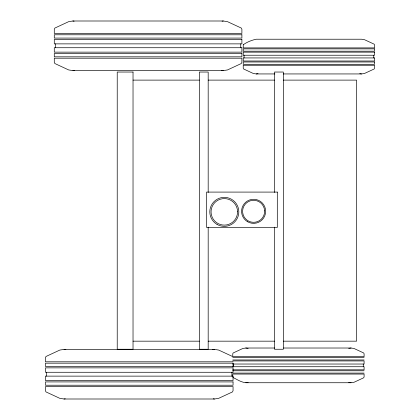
<?xml version="1.0" encoding="UTF-8"?>
<svg xmlns="http://www.w3.org/2000/svg" width="420" height="420" viewBox="0 0 420 420"><rect width="100%" height="100%" fill="white"/><g stroke="black" fill="none" stroke-linecap="round" stroke-linejoin="round"><path stroke-width="0.63" d="M72.891 21L68.675 21.656L54.863 28.072L54.28 29.269L54.28 33.401L241.894 33.401L241.894 29.269L241.311 28.072L227.493 21.656L223.283 21L72.891 21L74.099 21.189M222.075 21.189L223.283 21M72.891 70.602L223.283 70.602L227.493 69.946L241.311 63.525L241.894 62.333L241.894 58.202L54.28 58.202L54.28 62.333L54.863 63.525L68.675 69.946L72.891 70.602L74.697 70.319M283.217 73.941L361.531 73.941L364.481 73.479L374.157 68.99L374.561 68.156L374.561 65.263L243.233 65.263L243.233 68.156L243.637 68.99L253.312 73.479L256.263 73.941L258.032 73.668M232.192 356.333L218.652 350.054L214.441 349.398L64.05 349.398L59.834 350.054L46.022 356.475L45.439 357.667L45.439 361.798L233.053 361.798M212.63 349.681L214.441 349.398M274.649 348.017L245.789 348.017L242.839 348.479L233.168 352.968L232.759 353.803L232.759 356.695L364.093 356.695L364.093 353.803L363.683 352.968L354.013 348.479L351.062 348.017L283.531 348.017M348.7 348.385L351.062 348.017M64.05 399L214.441 399L218.652 398.344L232.47 391.928L233.053 390.731L233.053 386.6L45.439 386.6L45.439 390.731L46.022 391.928L59.834 398.344L64.05 399L65.258 398.811M232.869 377.433C237.584 379.58 242.639 383.618 248.152 382.368M245.789 382.741L351.062 382.741L354.013 382.279L363.683 377.785L364.093 376.95L364.093 374.057L232.759 374.057L232.759 376.373M256.263 73.941L274.885 73.941M133.03 80.115L199.343 80.115M208.184 80.115L274.491 80.115M283.332 80.115L356.601 80.115L356.601 341.171L283.332 341.171M133.03 341.171L199.343 341.171M208.184 341.171L274.491 341.171M232.759 357.661L364.093 357.661M232.759 359.977L364.093 359.977M232.759 360.943L364.093 360.943L364.093 364.03L232.759 364.03M232.759 366.728L364.093 366.728L364.093 369.815L232.759 369.815M232.759 370.781L364.093 370.781M232.759 373.091L364.093 373.091M359.762 73.668L361.531 73.941M221.471 70.319L223.283 70.602M245.789 348.017L248.152 348.385M348.7 382.368L351.062 382.741M64.05 349.398L65.856 349.681M213.234 398.811L214.441 399M373.748 55.23L373.748 57.934M363.274 364.03L363.274 366.728M274.491 192.454L274.491 72.035L283.332 72.035L283.332 349.251L274.491 349.251L274.491 227.147M244.046 55.23L244.046 57.934M240.728 43.874L240.728 47.728M233.572 364.03L233.572 366.728M231.887 372.272L231.887 376.126M208.184 192.454L208.184 72.035L199.343 72.035L199.343 349.251L208.184 349.251L208.184 227.147M55.44 43.874L55.44 47.728M46.599 372.272L46.599 376.126M237.557 211.271L237.258 214.72A13.262 13.262 0 0 1 216.237 222.369A13.262 13.262 0 0 1 218.185 200.088A13.262 13.262 0 0 1 237.557 211.271M264.611 210.84L264.364 213.701A11.009 11.009 0 0 1 246.913 220.048A11.009 11.009 0 0 1 248.535 201.553A11.009 11.009 0 0 1 264.611 210.84M243.259 44.756L243.233 47.901L374.561 47.901L374.561 45.008L374.157 44.174L364.481 39.679L361.531 39.223L256.263 39.223C251.816 40.099 246.808 42.131 243.259 44.756M241.894 34.776L54.28 34.776L54.28 38.084L241.894 38.084L241.894 34.776M241.894 39.464L54.28 39.464L54.28 43.874L241.894 43.874L241.894 39.464M241.894 47.728L54.28 47.728L54.28 52.138L241.894 52.138L241.894 47.728M374.561 48.867L243.233 48.867L243.233 51.182L374.561 51.182L374.561 48.867M374.561 52.143L243.233 52.143L243.233 55.23L374.561 55.23L374.561 52.143M241.894 53.519L54.28 53.519L54.28 56.821L241.894 56.821L241.894 53.519M374.561 57.934L243.233 57.934L243.233 61.016L374.561 61.016L374.561 57.934M374.561 61.982L243.233 61.982L243.233 64.297L374.561 64.297L374.561 61.982M133.03 72.035L117.227 72.035L117.227 349.251L133.03 349.251L133.03 72.035M277.305 192.087L206.577 192.087L206.577 227.451L277.305 227.451L277.305 192.087M233.053 363.179L45.439 363.179L45.439 366.481L233.053 366.481L233.053 363.179M233.053 367.862L45.439 367.862L45.439 372.272L233.053 372.272L233.053 367.862M233.053 376.126L45.439 376.126L45.439 380.536L233.053 380.536L233.053 376.126M233.053 381.917L45.439 381.917L45.439 385.224L233.053 385.224L233.053 381.917M247.595 221.744A12.038 12.038 0 0 0 265.655 211.318A12.038 12.038 0 0 0 247.595 200.891A12.038 12.038 0 0 0 247.595 221.744M217.056 224.411A14.506 14.506 0 0 0 238.812 211.848A14.506 14.506 0 0 0 217.056 199.29A14.506 14.506 0 0 0 217.056 224.411"/></g></svg>
